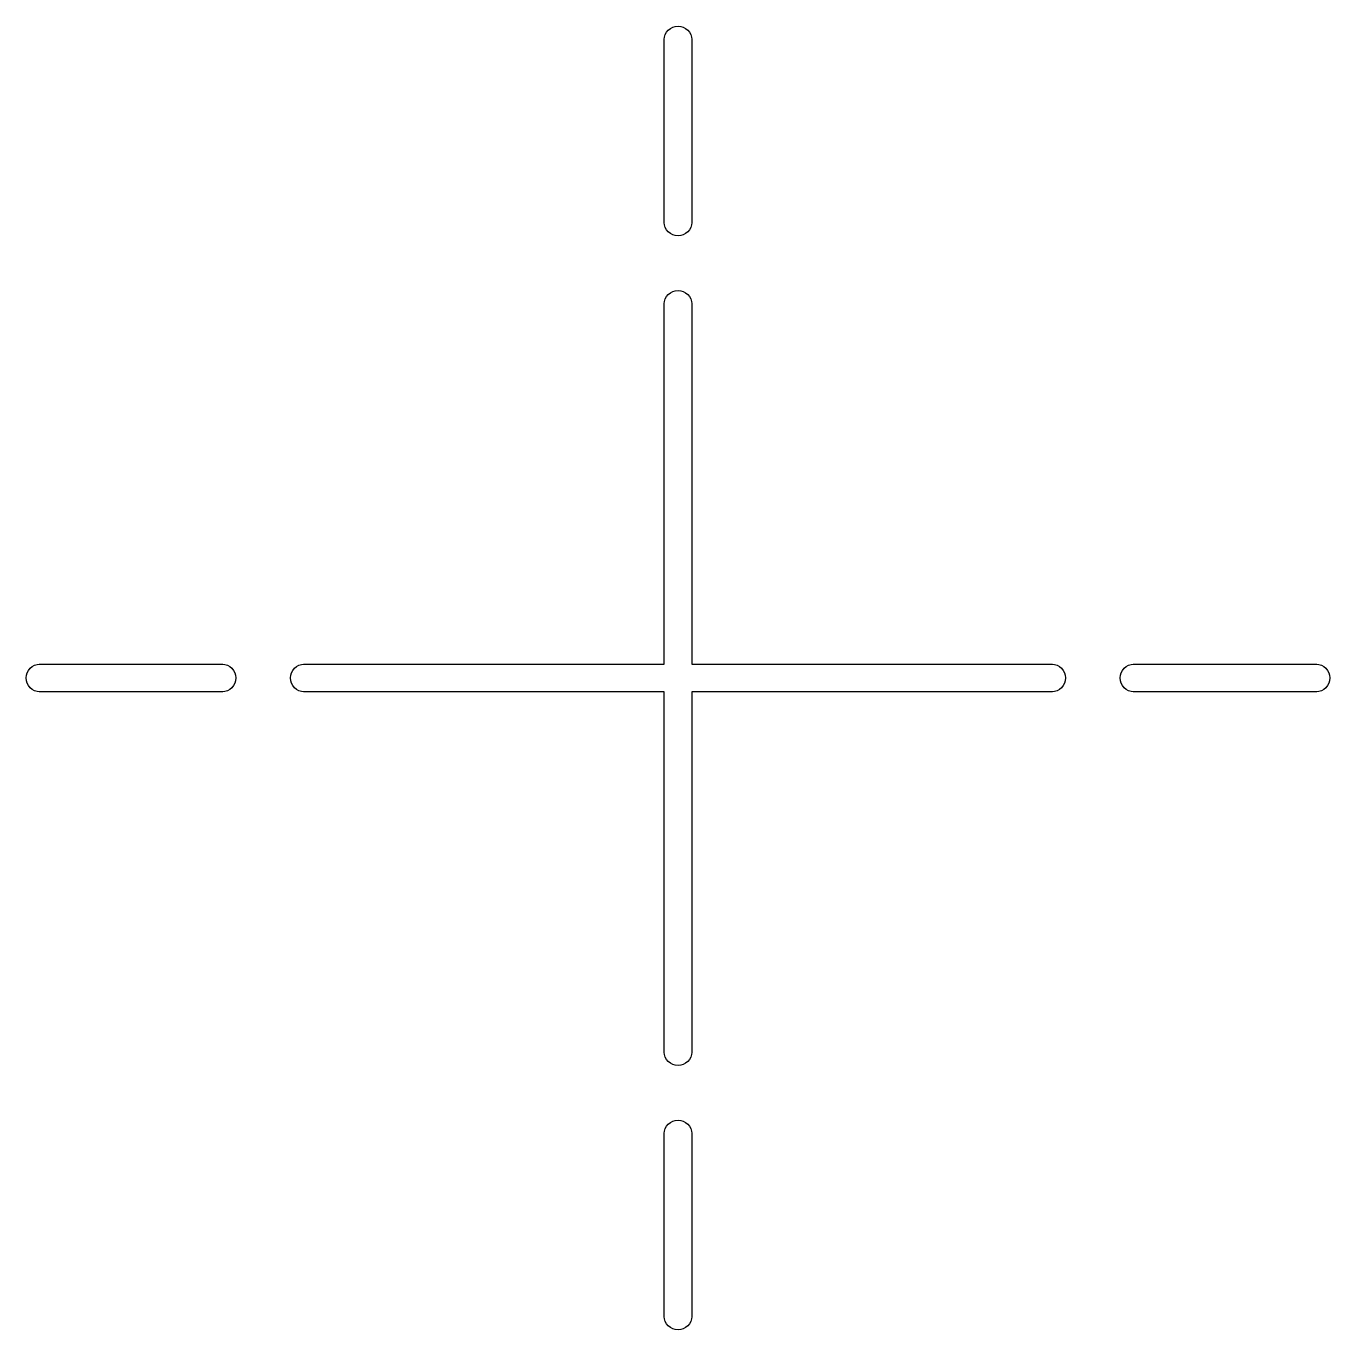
# Model space of a CAD drawing. Extents: x -9 to 156, y -358 to -97.
# Drawn here: x -9.02 to 0.52, y -358.27 to -348.73 of the extents above.
import ezdxf

# ---------------------------------------------------------------- set-up
doc = ezdxf.new("R2010")
doc.units = 0
doc.layers.add('BLACK', color=7, linetype='CONTINUOUS')

msp = doc.modelspace()

# ---------------------------------------------------------------- linework, layer by layer
at = {"layer": 'BLACK', "linetype": 'CONTINUOUS'}
for p, q in [((-4.3335, -348.778), (-4.321, -348.762)), ((-4.321, -348.762), (-4.3058, -348.75)), ((-4.3058, -348.75), (-4.2885, -348.74)), ((-4.2885, -348.74), (-4.2696, -348.735)), ((-4.2696, -348.735), (-4.25, -348.733)), ((-4.25, -348.733), (-4.2304, -348.735)), ((-4.2304, -348.735), (-4.2115, -348.74)), ((-4.2115, -348.74), (-4.1942, -348.75)), ((-4.1942, -348.75), (-4.179, -348.762)), ((-4.179, -348.762), (-4.1665, -348.778)), ((-4.35, -348.828), (-4.3486, -348.814)), ((-4.35, -350.172), (-4.35, -348.828)), ((-4.3486, -348.814), (-4.3428, -348.795)), ((-4.3428, -348.795), (-4.3335, -348.778)), ((-4.1665, -348.778), (-4.1572, -348.795)), ((-4.1572, -348.795), (-4.1514, -348.814)), ((-4.1514, -348.814), (-4.15, -348.828)), ((-4.15, -348.828), (-4.15, -350.172)), ((-4.3486, -350.186), (-4.35, -350.172)), ((-4.3428, -350.205), (-4.3486, -350.186)), ((-4.1514, -350.186), (-4.1572, -350.205)), ((-4.15, -350.172), (-4.1514, -350.186)), ((-4.3335, -350.222), (-4.3428, -350.205)), ((-4.321, -350.238), (-4.3335, -350.222)), ((-4.3058, -350.25), (-4.321, -350.238)), ((-4.2885, -350.26), (-4.3058, -350.25)), ((-4.2696, -350.265), (-4.2885, -350.26)), ((-4.25, -350.267), (-4.2696, -350.265)), ((-4.2304, -350.265), (-4.25, -350.267)), ((-4.2115, -350.26), (-4.2304, -350.265)), ((-4.1942, -350.25), (-4.2115, -350.26)), ((-4.179, -350.238), (-4.1942, -350.25)), ((-4.1665, -350.222), (-4.179, -350.238)), ((-4.1572, -350.205), (-4.1665, -350.222)), ((-4.2885, -350.674), (-4.2696, -350.668)), ((-4.2696, -350.668), (-4.25, -350.666)), ((-4.25, -350.666), (-4.2304, -350.668)), ((-4.2304, -350.668), (-4.2115, -350.674)), ((-4.35, -350.762), (-4.3486, -350.747)), ((-4.35, -351.838), (-4.35, -350.762)), ((-4.3486, -350.747), (-4.3428, -350.728)), ((-4.3428, -350.728), (-4.3335, -350.711)), ((-4.3335, -350.711), (-4.321, -350.696)), ((-4.321, -350.696), (-4.3058, -350.683)), ((-4.3058, -350.683), (-4.2885, -350.674)), ((-4.2115, -350.674), (-4.1942, -350.683)), ((-4.1942, -350.683), (-4.179, -350.696)), ((-4.179, -350.696), (-4.1665, -350.711)), ((-4.1665, -350.711), (-4.1572, -350.728)), ((-4.1572, -350.728), (-4.1514, -350.747)), ((-4.1514, -350.747), (-4.15, -350.762)), ((-4.15, -350.762), (-4.15, -353.4)), ((-4.35, -353.4), (-4.35, -351.838)), ((-4.35, -351.838), (-4.35, -351.838)), ((-9.0002, -353.444), (-8.9877, -353.429)), ((-8.9877, -353.429), (-8.9725, -353.416)), ((-8.9725, -353.416), (-8.9551, -353.407)), ((-8.9551, -353.407), (-8.9363, -353.401)), ((-8.9363, -353.401), (-8.9216, -353.4)), ((-8.9216, -353.4), (-7.5784, -353.4)), ((-7.5784, -353.4), (-7.5637, -353.401)), ((-7.5637, -353.401), (-7.5449, -353.407)), ((-7.5449, -353.407), (-7.5275, -353.416)), ((-7.5275, -353.416), (-7.5123, -353.429)), ((-7.5123, -353.429), (-7.4998, -353.444)), ((-7.0669, -353.444), (-7.0544, -353.429)), ((-7.0544, -353.429), (-7.0392, -353.416)), ((-7.0392, -353.416), (-7.0218, -353.407)), ((-7.0218, -353.407), (-7.0029, -353.401)), ((-7.0029, -353.401), (-6.9882, -353.4)), ((-6.9882, -353.4), (-4.35, -353.4)), ((-4.15, -353.4), (-1.5118, -353.4)), ((-1.5118, -353.4), (-1.4971, -353.401)), ((-1.4971, -353.401), (-1.4782, -353.407)), ((-1.4782, -353.407), (-1.4608, -353.416)), ((-1.4608, -353.416), (-1.4456, -353.429)), ((-1.4456, -353.429), (-1.4331, -353.444)), ((-1.0002, -353.444), (-0.9877, -353.429)), ((-0.9877, -353.429), (-0.9725, -353.416)), ((-0.9725, -353.416), (-0.9551, -353.407)), ((-0.9551, -353.407), (-0.9363, -353.401)), ((-0.9363, -353.401), (-0.9216, -353.4)), ((-0.9216, -353.4), (0.4216, -353.4)), ((0.4216, -353.4), (0.4363, -353.401)), ((0.4363, -353.401), (0.4551, -353.407)), ((0.4551, -353.407), (0.4725, -353.416)), ((0.4725, -353.416), (0.4877, -353.429)), ((0.4877, -353.429), (0.5002, -353.444)), ((-9.0172, -353.5), (-9.0152, -353.48)), ((-9.0152, -353.52), (-9.0172, -353.5)), ((-9.0152, -353.48), (-9.0095, -353.462)), ((-9.0095, -353.538), (-9.0152, -353.52)), ((-9.0095, -353.462), (-9.0002, -353.444)), ((-7.4998, -353.444), (-7.4905, -353.462)), ((-7.4905, -353.462), (-7.4848, -353.48)), ((-7.4848, -353.52), (-7.4905, -353.538)), ((-7.4848, -353.48), (-7.4829, -353.5)), ((-7.4829, -353.5), (-7.4848, -353.52)), ((-7.0838, -353.5), (-7.0819, -353.48)), ((-7.0819, -353.52), (-7.0838, -353.5)), ((-7.0819, -353.48), (-7.0762, -353.462)), ((-7.0762, -353.538), (-7.0819, -353.52)), ((-7.0762, -353.462), (-7.0669, -353.444)), ((-1.4331, -353.444), (-1.4238, -353.462)), ((-1.4238, -353.462), (-1.4181, -353.48)), ((-1.4181, -353.52), (-1.4238, -353.538)), ((-1.4181, -353.48), (-1.4162, -353.5)), ((-1.4162, -353.5), (-1.4181, -353.52)), ((-1.0171, -353.5), (-1.0152, -353.48)), ((-1.0152, -353.52), (-1.0171, -353.5)), ((-1.0152, -353.48), (-1.0095, -353.462)), ((-1.0095, -353.538), (-1.0152, -353.52)), ((-1.0095, -353.462), (-1.0002, -353.444)), ((0.5002, -353.444), (0.5095, -353.462)), ((0.5095, -353.462), (0.5152, -353.48)), ((0.5152, -353.52), (0.5095, -353.538)), ((0.5152, -353.48), (0.5171, -353.5)), ((0.5171, -353.5), (0.5152, -353.52)), ((-9.0002, -353.556), (-9.0095, -353.538)), ((-8.9877, -353.571), (-9.0002, -353.556)), ((-8.9725, -353.584), (-8.9877, -353.571)), ((-8.9551, -353.593), (-8.9725, -353.584)), ((-8.9363, -353.599), (-8.9551, -353.593)), ((-8.9216, -353.6), (-8.9363, -353.599)), ((-7.5784, -353.6), (-8.9216, -353.6)), ((-7.5637, -353.599), (-7.5784, -353.6)), ((-7.5449, -353.593), (-7.5637, -353.599)), ((-7.5275, -353.584), (-7.5449, -353.593)), ((-7.5123, -353.571), (-7.5275, -353.584)), ((-7.4998, -353.556), (-7.5123, -353.571)), ((-7.4905, -353.538), (-7.4998, -353.556)), ((-7.0669, -353.556), (-7.0762, -353.538)), ((-7.0544, -353.571), (-7.0669, -353.556)), ((-7.0392, -353.584), (-7.0544, -353.571)), ((-7.0218, -353.593), (-7.0392, -353.584)), ((-7.0029, -353.599), (-7.0218, -353.593)), ((-6.9882, -353.6), (-7.0029, -353.599)), ((-4.35, -353.6), (-6.9882, -353.6)), ((-4.35, -355.162), (-4.35, -353.6)), ((-1.5118, -353.6), (-4.15, -353.6)), ((-4.15, -353.6), (-4.15, -356.238)), ((-1.4971, -353.599), (-1.5118, -353.6)), ((-1.4782, -353.593), (-1.4971, -353.599)), ((-1.4608, -353.584), (-1.4782, -353.593)), ((-1.4456, -353.571), (-1.4608, -353.584)), ((-1.4331, -353.556), (-1.4456, -353.571)), ((-1.4238, -353.538), (-1.4331, -353.556)), ((-1.0002, -353.556), (-1.0095, -353.538)), ((-0.9877, -353.571), (-1.0002, -353.556)), ((-0.9725, -353.584), (-0.9877, -353.571)), ((-0.9551, -353.593), (-0.9725, -353.584)), ((-0.9363, -353.599), (-0.9551, -353.593)), ((-0.9216, -353.6), (-0.9363, -353.599)), ((0.4216, -353.6), (-0.9216, -353.6)), ((0.4363, -353.599), (0.4216, -353.6)), ((0.4551, -353.593), (0.4363, -353.599)), ((0.4725, -353.584), (0.4551, -353.593)), ((0.4877, -353.571), (0.4725, -353.584)), ((0.5002, -353.556), (0.4877, -353.571)), ((0.5095, -353.538), (0.5002, -353.556)), ((-4.35, -356.238), (-4.35, -355.162)), ((-4.35, -355.162), (-4.35, -355.162)), ((-4.3486, -356.253), (-4.35, -356.238)), ((-4.3428, -356.272), (-4.3486, -356.253)), ((-4.3335, -356.289), (-4.3428, -356.272)), ((-4.321, -356.304), (-4.3335, -356.289)), ((-4.1665, -356.289), (-4.179, -356.304)), ((-4.1572, -356.272), (-4.1665, -356.289)), ((-4.1514, -356.253), (-4.1572, -356.272)), ((-4.15, -356.238), (-4.1514, -356.253)), ((-4.3058, -356.317), (-4.321, -356.304)), ((-4.2885, -356.326), (-4.3058, -356.317)), ((-4.2696, -356.332), (-4.2885, -356.326)), ((-4.25, -356.334), (-4.2696, -356.332)), ((-4.2304, -356.332), (-4.25, -356.334)), ((-4.2115, -356.326), (-4.2304, -356.332)), ((-4.1942, -356.317), (-4.2115, -356.326)), ((-4.179, -356.304), (-4.1942, -356.317)), ((-4.3335, -356.778), (-4.321, -356.762)), ((-4.321, -356.762), (-4.3058, -356.75)), ((-4.3058, -356.75), (-4.2885, -356.74)), ((-4.2885, -356.74), (-4.2696, -356.735)), ((-4.2696, -356.735), (-4.25, -356.733)), ((-4.25, -356.733), (-4.2304, -356.735)), ((-4.2304, -356.735), (-4.2115, -356.74)), ((-4.2115, -356.74), (-4.1942, -356.75)), ((-4.1942, -356.75), (-4.179, -356.762)), ((-4.179, -356.762), (-4.1665, -356.778)), ((-4.35, -356.828), (-4.3486, -356.814)), ((-4.35, -358.172), (-4.35, -356.828)), ((-4.3486, -356.814), (-4.3428, -356.795)), ((-4.3428, -356.795), (-4.3335, -356.778)), ((-4.1665, -356.778), (-4.1572, -356.795)), ((-4.1572, -356.795), (-4.1514, -356.814)), ((-4.1514, -356.814), (-4.15, -356.828)), ((-4.15, -356.828), (-4.15, -358.172)), ((-4.3486, -358.186), (-4.35, -358.172)), ((-4.3428, -358.205), (-4.3486, -358.186)), ((-4.1514, -358.186), (-4.1572, -358.205)), ((-4.15, -358.172), (-4.1514, -358.186)), ((-4.3335, -358.222), (-4.3428, -358.205)), ((-4.321, -358.238), (-4.3335, -358.222)), ((-4.3058, -358.25), (-4.321, -358.238)), ((-4.2885, -358.26), (-4.3058, -358.25)), ((-4.2696, -358.265), (-4.2885, -358.26)), ((-4.25, -358.267), (-4.2696, -358.265)), ((-4.2304, -358.265), (-4.25, -358.267)), ((-4.2115, -358.26), (-4.2304, -358.265)), ((-4.1942, -358.25), (-4.2115, -358.26)), ((-4.179, -358.238), (-4.1942, -358.25)), ((-4.1665, -358.222), (-4.179, -358.238)), ((-4.1572, -358.205), (-4.1665, -358.222))]:
    msp.add_line(p, q, dxfattribs=at)

doc.saveas('drawing.dxf')
